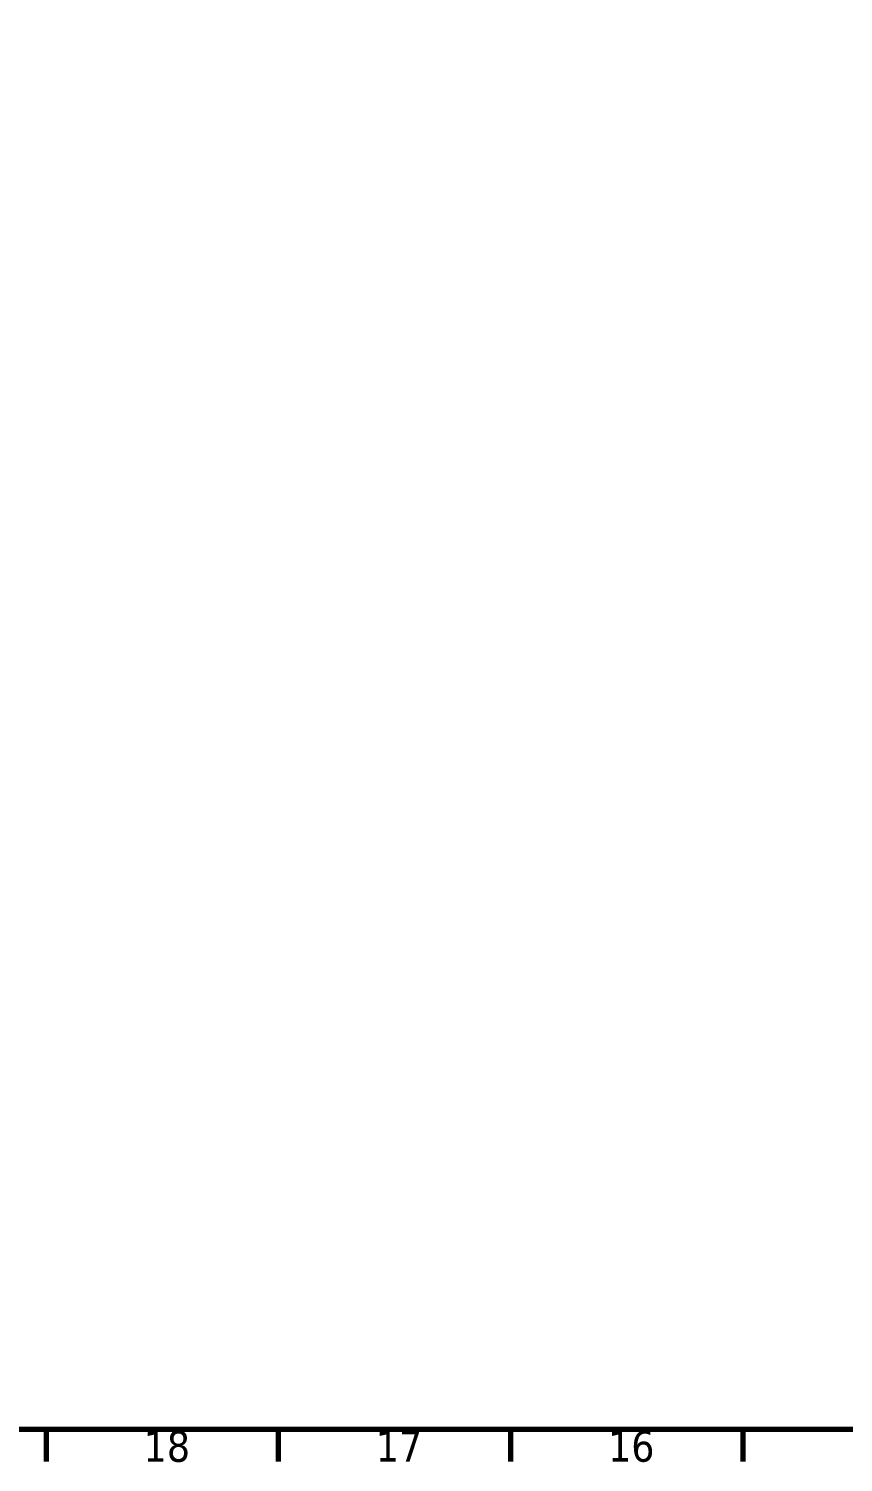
# Model space of a CAD drawing. Header units: millimetres. Extents: x 0 to 3000, y 0 to 3000.
# Drawn here: x 1644.4 to 1907.5, y 9.4 to 472.4 of the extents above; entities that cross this region are included whole.
import ezdxf

# ---------------------------------------------------------------- set-up
doc = ezdxf.new("R2010")
doc.units = ezdxf.units.MM
doc.layers.add('Border (ANSI)', color=7, linetype='Continuous', lineweight=70)
doc.styles.add('Note Text (ANSI)', font='tahoma.ttf')

# ---------------------------------------------------------------- blocks, each defined once
blk = doc.blocks.new('Borders Default Border')
at = {"layer": 'Border (ANSI)'}
for p, q in [((1650, 20), (1650, 9.6)), ((1725, 20), (1725, 9.6)), ((1800, 20), (1800, 9.6)), ((1875, 20), (1875, 9.6))]:
    blk.add_line(p, q, dxfattribs=at)
at = {"layer": 'Border (ANSI)', "flags": 128}
blk.add_lwpolyline([(20, 20), (20, 2980), (2980, 2980), (2980, 20), (20, 20)], dxfattribs=at)
at = {"layer": 'Border (ANSI)', "char_height": 10, "attachment_point": 7, "style": 'Note Text (ANSI)'}
for s, insert in [('18', (1681.49, 9.37)), ('17', (1756.49, 9.6)), ('16', (1831.49, 9.39))]:
    blk.add_mtext(s, dxfattribs=dict(at, insert=insert))

msp = doc.modelspace()

# ---------------------------------------------------------------- block references
msp.add_blockref('Borders Default Border', (0, 0))

doc.saveas('drawing.dxf')
